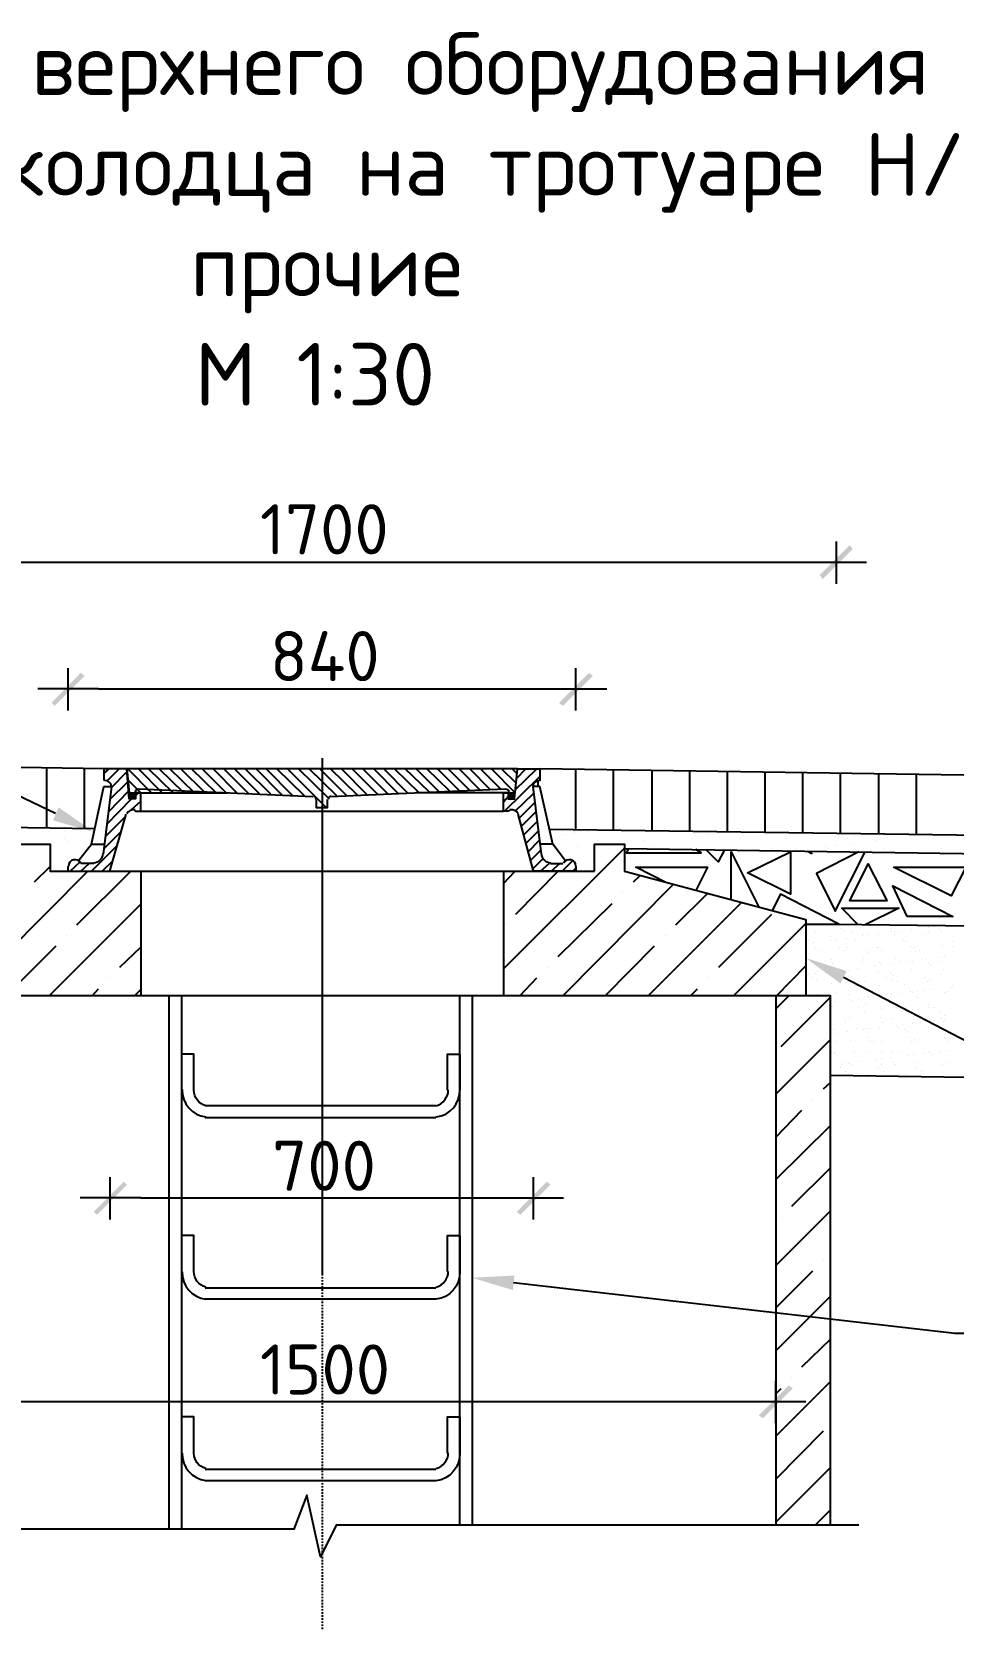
# Model space of a CAD drawing. Extents: x 8646 to 18206, y -17605 to -192.
# Drawn here: x 12073.6 to 12124.3, y -8224.9 to -8136.9 of the extents above; entities that cross this region are included whole.
import ezdxf

# ---------------------------------------------------------------- set-up
doc = ezdxf.new("R2010")
doc.units = 0
for name, color, linetype in [('PDF__0', 7, 'CONTINUOUS'), ('PDF__КОНСТРУКЦИЯ_КОЛОДЦА', 7, 'CONTINUOUS'), ('PDF__ТЕКСТ', 7, 'CONTINUOUS'), ('PDF__УСИЛЕНИЕ', 7, 'CONTINUOUS')]:
    doc.layers.add(name, color=color, linetype=linetype)
doc.styles.add('PDF_ISOCPEUR', font='isocpeur.ttf')

msp = doc.modelspace()

# ---------------------------------------------------------------- linework, layer by layer
at = {"layer": 'PDF__0', "linetype": 'CONTINUOUS'}
for points in [[(12117.921, -8167.284), (12117.921, -8164.953)], [(12116.226, -8166.097), (12119.573, -8166.097)], [(12075.542, -8171.945), (12075.542, -8174.276)], [(12103.554, -8174.276), (12103.554, -8171.945)], [(12077.237, -8173.09), (12073.889, -8173.09)], [(12101.902, -8173.09), (12105.249, -8173.09)], [(12106.436, -8181.904), (12106.351, -8182.116), (12110.462, -8182.116), (12110.165, -8181.947)], [(12111.733, -8181.989), (12111.394, -8182.625), (12110.716, -8181.947)], [(12112.115, -8184.701), (12112.115, -8182.074), (12113.64, -8185.125)], [(12116.31, -8182.031), (12116.565, -8182.159), (12116.48, -8182.031)], [(12119.15, -8182.074), (12116.819, -8183.26), (12117.836, -8185.337), (12119.489, -8182.074)], [(12108.555, -8183.769), (12106.86, -8182.921), (12110.801, -8182.921), (12110.165, -8184.193)], [(12116.226, -8186.057), (12118.048, -8186.057), (12114.827, -8184.405), (12114.361, -8185.337)], [(12119.107, -8186.1), (12118.217, -8185.168), (12121.353, -8185.168), (12119.489, -8186.1)], [(12077.873, -8200), (12077.873, -8202.331)], [(12101.224, -8202.331), (12101.224, -8200)], [(12079.568, -8201.144), (12076.22, -8201.144)], [(12099.571, -8201.144), (12102.876, -8201.144)], [(12114.573, -8213.561), (12114.573, -8211.23)], [(12112.878, -8212.375), (12116.226, -8212.375)]]:
    msp.add_lwpolyline(points, dxfattribs=at)
for points in [[(12115.378, -8182.074), (12115.378, -8184.405), (12113.005, -8183.218)], [(12119.658, -8182.71), (12118.641, -8184.744), (12120.718, -8184.744)], [(12121.057, -8182.921), (12125.04, -8182.921), (12124.235, -8184.489)], [(12121.82, -8185.634), (12121.014, -8183.939), (12124.32, -8185.634)]]:
    msp.add_lwpolyline(points, close=True, dxfattribs=at)
for points in [[(12116.988, -8166.818), (12117.158, -8167.029), (12118.641, -8165.165)], [(12117.158, -8167.029), (12118.641, -8165.165), (12118.811, -8165.377)], [(12076.262, -8172.2), (12074.822, -8174.022), (12074.652, -8173.852)], [(12076.474, -8172.369), (12076.262, -8172.2), (12074.822, -8174.022)], [(12102.622, -8173.852), (12102.834, -8174.022), (12104.275, -8172.2)], [(12102.834, -8174.022), (12104.275, -8172.2), (12104.487, -8172.369)], [(12078.636, -8200.254), (12077.152, -8202.077), (12076.983, -8201.907)], [(12078.805, -8200.424), (12078.636, -8200.254), (12077.152, -8202.077)], [(12100.291, -8201.907), (12100.503, -8202.077), (12101.944, -8200.254)], [(12100.503, -8202.077), (12101.944, -8200.254), (12102.156, -8200.424)], [(12113.64, -8213.137), (12113.852, -8213.307), (12115.293, -8211.485)], [(12113.852, -8213.307), (12115.293, -8211.485), (12115.505, -8211.654)]]:
    msp.add_solid(points, dxfattribs=at)
at = {"layer": 'PDF__КОНСТРУКЦИЯ_КОЛОДЦА', "linetype": 'CONTINUOUS'}
for points in [[(12077.534, -8177.497), (12048.843, -8177.031)], [(12129.829, -8177.921), (12101.563, -8177.497)], [(12077.025, -8180.803), (12048.843, -8180.379)], [(12129.829, -8181.226), (12102.071, -8180.845)], [(12129.829, -8182.243), (12106.224, -8181.904)], [(12130.083, -8186.227), (12116.226, -8186.057)], [(12130.083, -8194.576), (12117.582, -8194.406)]]:
    msp.add_lwpolyline(points, dxfattribs=at)
at = {"layer": 'PDF__УСИЛЕНИЕ', "linetype": 'CONTINUOUS'}
for points in [[(12062.871, -8166.097), (12116.226, -8166.097)], [(12074.864, -8179.955), (12053.844, -8169.911), (12052.191, -8169.911)], [(12077.237, -8173.09), (12101.902, -8173.09)], [(12074.398, -8180.76), (12074.398, -8177.455)], [(12076.474, -8180.803), (12076.474, -8177.455)], [(12079.229, -8179.785), (12079.271, -8179.828), (12079.568, -8179.828), (12079.568, -8178.811), (12079.271, -8178.811), (12079.271, -8179.15), (12078.932, -8179.15), (12078.805, -8177.497), (12077.534, -8177.497), (12077.534, -8178.133)], [(12077.534, -8177.751), (12077.83, -8177.497)], [(12077.703, -8178.175), (12078.381, -8177.497)], [(12080.161, -8178.811), (12078.848, -8177.497)], [(12080.755, -8178.811), (12079.441, -8177.497)], [(12081.348, -8178.811), (12079.992, -8177.497)], [(12081.941, -8178.811), (12080.585, -8177.497)], [(12082.535, -8178.811), (12081.178, -8177.497)], [(12083.128, -8178.811), (12081.772, -8177.497)], [(12083.721, -8178.811), (12082.365, -8177.497)], [(12084.272, -8178.811), (12082.958, -8177.497)], [(12084.908, -8178.853), (12083.552, -8177.497)], [(12085.501, -8178.853), (12084.145, -8177.497)], [(12086.137, -8178.895), (12084.738, -8177.497)], [(12086.73, -8178.895), (12085.332, -8177.497)], [(12087.366, -8178.938), (12085.925, -8177.497)], [(12087.959, -8178.98), (12086.476, -8177.497)], [(12088.595, -8178.98), (12087.069, -8177.497)], [(12089.781, -8179.616), (12087.662, -8177.497)], [(12089.908, -8179.107), (12088.256, -8177.497)], [(12090.375, -8178.98), (12088.849, -8177.497)], [(12090.925, -8178.98), (12089.442, -8177.497)], [(12089.569, -8176.904), (12089.569, -8176.988), (12089.569, -8177.031), (12089.569, -8177.158), (12089.569, -8177.2), (12089.569, -8177.327), (12089.569, -8177.37), (12089.569, -8177.497), (12089.569, -8177.539), (12089.569, -8177.666), (12089.569, -8177.709), (12089.569, -8177.836), (12089.569, -8177.878), (12089.569, -8178.006), (12089.569, -8178.048), (12089.569, -8178.175), (12089.569, -8178.217), (12089.569, -8178.345), (12089.569, -8178.387), (12089.569, -8178.514), (12089.569, -8178.556), (12089.569, -8178.684), (12089.569, -8178.726), (12089.569, -8178.853), (12089.569, -8178.895), (12089.569, -8179.023), (12089.569, -8179.065), (12089.569, -8179.192), (12089.569, -8179.234), (12089.569, -8179.362), (12089.569, -8179.404), (12089.569, -8179.531), (12089.569, -8179.574), (12089.569, -8179.701), (12089.569, -8179.743), (12089.569, -8179.87), (12089.569, -8179.913), (12089.569, -8180.04), (12089.569, -8180.082), (12089.569, -8180.209), (12089.569, -8180.252), (12089.569, -8180.379), (12089.569, -8180.421), (12089.569, -8180.548), (12089.569, -8180.591), (12089.569, -8180.718), (12089.569, -8180.76), (12089.569, -8180.887), (12089.569, -8180.93), (12089.569, -8181.057), (12089.569, -8181.099), (12089.569, -8181.226), (12089.569, -8181.269), (12089.569, -8181.396), (12089.569, -8181.438), (12089.569, -8181.565), (12089.569, -8181.608), (12089.569, -8181.735), (12089.569, -8181.777), (12089.569, -8181.904), (12089.569, -8181.947), (12089.569, -8182.074), (12089.569, -8182.116), (12089.569, -8182.243), (12089.569, -8182.286), (12089.569, -8182.413), (12089.569, -8182.455), (12089.569, -8182.582), (12089.569, -8182.625), (12089.569, -8182.752), (12089.569, -8182.794), (12089.569, -8182.921), (12089.569, -8182.964), (12089.569, -8183.091), (12089.569, -8183.133), (12089.569, -8183.26), (12089.569, -8183.303), (12089.569, -8183.43), (12089.569, -8183.472), (12089.569, -8183.599), (12089.569, -8183.642), (12089.569, -8183.769), (12089.569, -8183.811), (12089.569, -8183.939), (12089.569, -8183.981), (12089.569, -8184.108), (12089.569, -8184.15), (12089.569, -8184.278), (12089.569, -8184.32), (12089.569, -8184.447), (12089.569, -8184.489), (12089.569, -8184.617), (12089.569, -8184.659), (12089.569, -8184.786), (12089.569, -8184.828), (12089.569, -8184.956), (12089.569, -8184.998), (12089.569, -8185.125), (12089.569, -8185.168), (12089.569, -8185.295), (12089.569, -8185.337), (12089.569, -8185.464), (12089.569, -8185.507), (12089.569, -8185.634), (12089.569, -8185.676), (12089.569, -8185.803), (12089.569, -8185.846), (12089.569, -8185.973), (12089.569, -8186.015), (12089.569, -8186.142), (12089.569, -8186.185), (12089.569, -8186.312), (12089.569, -8186.354), (12089.569, -8186.481), (12089.569, -8186.524), (12089.569, -8186.651), (12089.569, -8186.693), (12089.569, -8186.82), (12089.569, -8186.863), (12089.569, -8186.99), (12089.569, -8187.032), (12089.569, -8187.159), (12089.569, -8187.202), (12089.569, -8187.329), (12089.569, -8187.371), (12089.569, -8187.498), (12089.569, -8187.541), (12089.569, -8187.668), (12089.569, -8187.71), (12089.569, -8187.837), (12089.569, -8187.88), (12089.569, -8188.007), (12089.569, -8188.049), (12089.569, -8188.176), (12089.569, -8188.219), (12089.569, -8188.346), (12089.569, -8188.388), (12089.569, -8188.515), (12089.569, -8188.558), (12089.569, -8188.685), (12089.569, -8188.727), (12089.569, -8188.854), (12089.569, -8188.897), (12089.569, -8189.024), (12089.569, -8189.066), (12089.569, -8189.193), (12089.569, -8189.236), (12089.569, -8189.363), (12089.569, -8189.405), (12089.569, -8189.533), (12089.569, -8189.575), (12089.569, -8189.702), (12089.569, -8189.744), (12089.569, -8189.872), (12089.569, -8189.914), (12089.569, -8190.041), (12089.569, -8190.083), (12089.569, -8190.211), (12089.569, -8190.253), (12089.569, -8190.38), (12089.569, -8190.422), (12089.569, -8190.55), (12089.569, -8190.592), (12089.569, -8190.719), (12089.569, -8190.761), (12089.569, -8190.889), (12089.569, -8190.931), (12089.569, -8191.058), (12089.569, -8191.101), (12089.569, -8191.228), (12089.569, -8191.27), (12089.569, -8191.397), (12089.569, -8191.44), (12089.569, -8191.567), (12089.569, -8191.609), (12089.569, -8191.736), (12089.569, -8191.779), (12089.569, -8191.906), (12089.569, -8191.948), (12089.569, -8192.075), (12089.569, -8192.118), (12089.569, -8192.245), (12089.569, -8192.287), (12089.569, -8192.414), (12089.569, -8192.457), (12089.569, -8192.584), (12089.569, -8192.626), (12089.569, -8192.753), (12089.569, -8192.796), (12089.569, -8192.923), (12089.569, -8192.965), (12089.569, -8193.092), (12089.569, -8193.135), (12089.569, -8193.262), (12089.569, -8193.304), (12089.569, -8193.431), (12089.569, -8193.474), (12089.569, -8193.601), (12089.569, -8193.643), (12089.569, -8193.77), (12089.569, -8193.813), (12089.569, -8193.94), (12089.569, -8193.982), (12089.569, -8194.109), (12089.569, -8194.152), (12089.569, -8194.279), (12089.569, -8194.321), (12089.569, -8194.448), (12089.569, -8194.491), (12089.569, -8194.618), (12089.569, -8194.66), (12089.569, -8194.787), (12089.569, -8194.83), (12089.569, -8194.957), (12089.569, -8194.999), (12089.569, -8195.126), (12089.569, -8195.169), (12089.569, -8195.296), (12089.569, -8195.338), (12089.569, -8195.466), (12089.569, -8195.508), (12089.569, -8195.635), (12089.569, -8195.677), (12089.569, -8195.805), (12089.569, -8195.847), (12089.569, -8195.974), (12089.569, -8196.016), (12089.569, -8196.144), (12089.569, -8196.186), (12089.569, -8196.313), (12089.569, -8196.355), (12089.569, -8196.483), (12089.569, -8196.525), (12089.569, -8196.652), (12089.569, -8196.695), (12089.569, -8196.822), (12089.569, -8196.864), (12089.569, -8196.991), (12089.569, -8197.034), (12089.569, -8197.161), (12089.569, -8197.203), (12089.569, -8197.33), (12089.569, -8197.373), (12089.569, -8197.5), (12089.569, -8197.542), (12089.569, -8197.669), (12089.569, -8197.712), (12089.569, -8197.839), (12089.569, -8197.881), (12089.569, -8198.008), (12089.569, -8198.051), (12089.569, -8198.178), (12089.569, -8198.22), (12089.569, -8198.347), (12089.569, -8198.39), (12089.569, -8198.517), (12089.569, -8198.559), (12089.569, -8198.686), (12089.569, -8198.729), (12089.569, -8198.856), (12089.569, -8198.898), (12089.569, -8199.025), (12089.569, -8199.068), (12089.569, -8199.195), (12089.569, -8199.237), (12089.569, -8199.364), (12089.569, -8199.407), (12089.569, -8199.534), (12089.569, -8199.576), (12089.569, -8199.703), (12089.569, -8199.746), (12089.569, -8199.873), (12089.569, -8199.915), (12089.569, -8200.042), (12089.569, -8200.085), (12089.569, -8200.212), (12089.569, -8200.254), (12089.569, -8200.381), (12089.569, -8200.424), (12089.569, -8200.551), (12089.569, -8200.593), (12089.569, -8200.72), (12089.569, -8200.763), (12089.569, -8200.89), (12089.569, -8200.932), (12089.569, -8201.06), (12089.569, -8201.102), (12089.569, -8201.229), (12089.569, -8201.271), (12089.569, -8201.399), (12089.569, -8201.441), (12089.569, -8201.568), (12089.569, -8201.61), (12089.569, -8201.738), (12089.569, -8201.78), (12089.569, -8201.907), (12089.569, -8201.949), (12089.569, -8202.077), (12089.569, -8202.119), (12089.569, -8202.246), (12089.569, -8202.288), (12089.569, -8202.416), (12089.569, -8202.458), (12089.569, -8202.585), (12089.569, -8202.628), (12089.569, -8202.755), (12089.569, -8202.797), (12089.569, -8202.924), (12089.569, -8202.967), (12089.569, -8203.094), (12089.569, -8203.136), (12089.569, -8203.263), (12089.569, -8203.306), (12089.569, -8203.433), (12089.569, -8203.475), (12089.569, -8203.602), (12089.569, -8203.645), (12089.569, -8203.772), (12089.569, -8203.814), (12089.569, -8203.941), (12089.569, -8203.984), (12089.569, -8204.111), (12089.569, -8204.153), (12089.569, -8204.28), (12089.569, -8204.323), (12089.569, -8204.45), (12089.569, -8204.492), (12089.569, -8204.619), (12089.569, -8204.662), (12089.569, -8204.789), (12089.569, -8204.831), (12089.569, -8204.958), (12089.569, -8205.001), (12089.569, -8205.128), (12089.569, -8205.17), (12089.569, -8205.297), (12089.569, -8205.34), (12089.569, -8205.425)], [(12091.519, -8178.938), (12090.036, -8177.497)], [(12092.07, -8178.938), (12090.629, -8177.497)], [(12092.621, -8178.895), (12091.222, -8177.497)], [(12093.214, -8178.895), (12091.815, -8177.497)], [(12093.765, -8178.853), (12092.409, -8177.497)], [(12094.316, -8178.853), (12092.96, -8177.497)], [(12094.909, -8178.811), (12093.553, -8177.497)], [(12095.46, -8178.768), (12094.146, -8177.497)], [(12096.011, -8178.768), (12094.74, -8177.497)], [(12096.604, -8178.726), (12095.333, -8177.497)], [(12097.155, -8178.726), (12095.926, -8177.497)], [(12097.706, -8178.684), (12096.519, -8177.497)], [(12098.299, -8178.684), (12097.113, -8177.497)], [(12098.85, -8178.641), (12097.706, -8177.497)], [(12099.444, -8178.641), (12098.299, -8177.497)], [(12099.867, -8179.15), (12100.206, -8178.811), (12098.893, -8177.497)], [(12100.249, -8178.26), (12099.444, -8177.497)], [(12100.291, -8177.751), (12100.037, -8177.497)], [(12100.206, -8178.641), (12101.393, -8177.497)], [(12100.291, -8178.006), (12100.8, -8177.497)], [(12103.554, -8180.845), (12103.554, -8177.497)], [(12077.873, -8179.192), (12078.848, -8178.217)], [(12077.958, -8178.514), (12078.805, -8177.666)], [(12079.568, -8178.811), (12078.848, -8178.09)], [(12099.613, -8179.828), (12101.563, -8177.921)], [(12101.478, -8178.472), (12101.478, -8178.133)], [(12105.631, -8180.887), (12105.631, -8177.539)], [(12107.75, -8180.93), (12107.75, -8177.582)], [(12109.826, -8180.93), (12109.826, -8177.624)], [(12111.903, -8180.972), (12111.903, -8177.624)], [(12113.979, -8181.014), (12113.979, -8177.666)], [(12116.056, -8181.014), (12116.056, -8177.709)], [(12118.133, -8181.057), (12118.133, -8177.751)], [(12120.252, -8181.099), (12120.252, -8177.751)], [(12122.328, -8181.142), (12122.328, -8177.794)], [(12076.135, -8182.54), (12076.856, -8181.65), (12077.534, -8178.472), (12077.958, -8178.472), (12077.491, -8182.201)], [(12077.703, -8180.548), (12079.059, -8179.15)], [(12079.187, -8179.15), (12078.932, -8178.895), (12078.975, -8178.811), (12078.89, -8178.726), (12077.788, -8179.87)], [(12078.932, -8179.023), (12079.144, -8178.811), (12079.271, -8178.938)], [(12078.932, -8179.15), (12079.271, -8178.811)], [(12078.932, -8179.065), (12079.059, -8179.15), (12079.271, -8178.98), (12079.441, -8178.811)], [(12079.229, -8179.15), (12079.271, -8179.107), (12078.975, -8178.811)], [(12079.059, -8179.743), (12079.568, -8179.277)], [(12079.271, -8178.811), (12084.357, -8178.811)], [(12089.23, -8179.192), (12089.23, -8179.616), (12089.569, -8179.616), (12089.866, -8179.616), (12089.866, -8179.192)], [(12099.825, -8178.811), (12094.74, -8178.811)], [(12099.571, -8179.319), (12099.825, -8179.023)], [(12100.122, -8179.15), (12099.825, -8178.895), (12099.91, -8178.811), (12100.164, -8179.065)], [(12099.952, -8179.15), (12099.825, -8179.023), (12100.037, -8178.811)], [(12099.995, -8179.15), (12100.164, -8178.98)], [(12100.206, -8178.938), (12100.079, -8178.811)], [(12100.164, -8179.15), (12100.164, -8179.15)], [(12100.206, -8179.828), (12101.224, -8178.853)], [(12102.961, -8182.54), (12102.283, -8181.65), (12101.563, -8178.472), (12101.181, -8178.472), (12101.647, -8182.201)], [(12075.542, -8182.879), (12075.542, -8183.133), (12077.873, -8183.133), (12078.763, -8179.997)], [(12077.619, -8181.226), (12078.72, -8180.124)], [(12079.568, -8179.828), (12099.571, -8179.828)], [(12103.554, -8182.879), (12103.554, -8183.133), (12101.224, -8183.133), (12100.376, -8179.997)], [(12100.418, -8180.209), (12101.266, -8179.362)], [(12100.545, -8180.675), (12101.351, -8179.87)], [(12074.525, -8180.93), (12074.525, -8180.93)], [(12075.415, -8180.972), (12075.415, -8180.972)], [(12077.534, -8181.904), (12078.509, -8180.93)], [(12100.673, -8181.142), (12101.393, -8180.421)], [(12100.8, -8181.608), (12101.478, -8180.93)], [(12102.792, -8180.972), (12102.792, -8180.972)], [(12103.47, -8180.93), (12103.47, -8180.93)], [(12103.47, -8181.014), (12103.47, -8181.014)], [(12104.275, -8180.93), (12104.275, -8180.93)], [(12106.563, -8180.93), (12106.563, -8180.93)], [(12075.373, -8181.311), (12075.373, -8181.311)], [(12075.584, -8181.481), (12075.584, -8181.481)], [(12076.856, -8181.65), (12077.534, -8181.65)], [(12076.856, -8183.133), (12078.254, -8181.735)], [(12099.571, -8188.515), (12106.224, -8181.862)], [(12100.927, -8182.074), (12101.52, -8181.438)], [(12102.283, -8181.65), (12101.563, -8181.65)], [(12102.961, -8181.099), (12102.961, -8181.099)], [(12103.639, -8181.777), (12103.639, -8181.777)], [(12104.741, -8181.438), (12104.741, -8181.438)], [(12107.326, -8181.438), (12107.326, -8181.438)], [(12107.665, -8181.777), (12107.665, -8181.777)], [(12108.089, -8181.904), (12108.089, -8181.904)], [(12109.996, -8181.353), (12109.996, -8181.353)], [(12110.843, -8181.099), (12110.843, -8181.099)], [(12111.225, -8181.904), (12111.225, -8181.904)], [(12111.691, -8181.904), (12111.691, -8181.904)], [(12112.623, -8181.311), (12112.623, -8181.311)], [(12114.319, -8181.862), (12114.319, -8181.862)], [(12115.166, -8181.311), (12115.166, -8181.311)], [(12115.717, -8181.904), (12115.717, -8181.904)], [(12117.327, -8181.777), (12117.327, -8181.777)], [(12117.455, -8181.862), (12117.455, -8181.862)], [(12117.878, -8181.226), (12117.878, -8181.226)], [(12117.878, -8181.735), (12117.878, -8181.735)], [(12118.684, -8181.608), (12118.684, -8181.608)], [(12118.895, -8181.226), (12118.895, -8181.226)], [(12120.04, -8181.438), (12120.04, -8181.438)], [(12120.506, -8181.184), (12120.506, -8181.184)], [(12120.548, -8181.353), (12120.548, -8181.353)], [(12120.548, -8181.862), (12120.548, -8181.862)], [(12121.353, -8181.269), (12121.353, -8181.269)], [(12123.049, -8181.226), (12123.049, -8181.226)], [(12123.684, -8181.862), (12123.684, -8181.862)], [(12075.669, -8183.133), (12076.22, -8182.625)], [(12076.983, -8182.71), (12076.262, -8182.71)], [(12076.262, -8183.133), (12076.729, -8182.71)], [(12077.449, -8183.133), (12078.042, -8182.54)], [(12101.054, -8182.54), (12101.605, -8181.989)], [(12101.181, -8183.006), (12101.732, -8182.455)], [(12101.605, -8183.133), (12102.071, -8182.71)], [(12102.156, -8182.71), (12102.834, -8182.71)], [(12102.198, -8183.133), (12102.664, -8182.71)], [(12102.792, -8183.133), (12103.385, -8182.54)], [(12115.971, -8181.989), (12115.971, -8181.989)], [(12119.785, -8181.989), (12119.785, -8181.989)], [(12123.769, -8182.031), (12123.769, -8182.031)], [(12069.821, -8189.999), (12076.644, -8183.133)], [(12073.72, -8183.727), (12074.567, -8182.879)], [(12075.542, -8183.133), (12089.569, -8183.133), (12103.554, -8183.133)], [(12076.051, -8186.1), (12079.017, -8183.133)], [(12079.568, -8183.133), (12079.568, -8189.999)], [(12099.571, -8183.811), (12100.206, -8183.133)], [(12099.571, -8183.133), (12099.571, -8189.999)], [(12100.249, -8185.507), (12102.58, -8183.133)], [(12103.385, -8183.133), (12103.554, -8182.964)], [(12106.733, -8183.727), (12107.072, -8183.388)], [(12102.834, -8189.999), (12108.936, -8183.854)], [(12106.139, -8184.32), (12106.139, -8184.32)], [(12109.064, -8186.1), (12110.801, -8184.362)], [(12074.525, -8189.999), (12079.568, -8184.956)], [(12102.58, -8187.837), (12105.546, -8184.913)], [(12107.538, -8189.999), (12112.666, -8184.871)], [(12099.655, -8186.1), (12099.655, -8186.1)], [(12111.437, -8188.431), (12114.361, -8185.507)], [(12112.242, -8189.999), (12116.226, -8186.015)], [(12118.217, -8186.269), (12118.217, -8186.269)], [(12120.93, -8186.312), (12120.93, -8186.312)], [(12122.964, -8186.227), (12122.964, -8186.227)], [(12123.303, -8186.185), (12123.303, -8186.185)], [(12075.457, -8186.693), (12075.457, -8186.693)], [(12108.47, -8186.693), (12108.47, -8186.693)], [(12116.353, -8186.947), (12116.353, -8186.947)], [(12116.649, -8187.075), (12116.649, -8187.075)], [(12116.734, -8186.481), (12116.734, -8186.481)], [(12117.582, -8186.736), (12117.582, -8186.736)], [(12117.582, -8186.947), (12117.582, -8186.947)], [(12117.921, -8186.905), (12117.921, -8186.905)], [(12118.344, -8186.396), (12118.344, -8186.396)], [(12118.472, -8186.82), (12118.472, -8186.82)], [(12118.811, -8186.481), (12118.811, -8186.481)], [(12118.938, -8186.905), (12118.938, -8186.905)], [(12119.362, -8186.651), (12119.362, -8186.651)], [(12119.362, -8186.693), (12119.362, -8186.693)], [(12119.701, -8186.651), (12119.701, -8186.651)], [(12120.252, -8186.608), (12120.252, -8186.608)], [(12120.887, -8186.481), (12120.887, -8186.481)], [(12121.141, -8186.481), (12121.141, -8186.481)], [(12121.141, -8186.651), (12121.141, -8186.651)], [(12121.523, -8186.439), (12121.523, -8186.439)], [(12121.608, -8186.947), (12121.608, -8186.947)], [(12121.735, -8187.032), (12121.735, -8187.032)], [(12122.031, -8186.354), (12122.031, -8186.354)], [(12122.837, -8186.651), (12122.837, -8186.651)], [(12122.964, -8186.481), (12122.964, -8186.481)], [(12123.599, -8186.354), (12123.599, -8186.354)], [(12123.727, -8186.439), (12123.727, -8186.439)], [(12124.32, -8186.99), (12124.32, -8186.99)], [(12072.152, -8189.999), (12074.906, -8187.244)], [(12078.424, -8188.431), (12079.568, -8187.329)], [(12105.165, -8189.999), (12107.877, -8187.244)], [(12116.268, -8187.498), (12116.268, -8187.498)], [(12116.776, -8187.371), (12116.776, -8187.371)], [(12116.904, -8187.498), (12116.904, -8187.498)], [(12117.582, -8188.092), (12117.582, -8188.092)], [(12117.624, -8188.007), (12117.624, -8188.007)], [(12118.09, -8187.329), (12118.09, -8187.329)], [(12118.344, -8187.498), (12118.344, -8187.498)], [(12118.514, -8187.329), (12118.514, -8187.329)], [(12119.404, -8187.965), (12119.404, -8187.965)], [(12119.573, -8187.498), (12119.573, -8187.498)], [(12119.701, -8187.625), (12119.701, -8187.625)], [(12120.167, -8187.329), (12120.167, -8187.329)], [(12120.209, -8187.329), (12120.209, -8187.329)], [(12120.421, -8187.498), (12120.421, -8187.498)], [(12121.184, -8187.922), (12121.184, -8187.922)], [(12122.031, -8187.286), (12122.031, -8187.286)], [(12122.116, -8188.092), (12122.116, -8188.092)], [(12122.243, -8187.329), (12122.243, -8187.329)], [(12122.286, -8187.583), (12122.286, -8187.583)], [(12122.498, -8187.498), (12122.498, -8187.498)], [(12122.667, -8188.007), (12122.667, -8188.007)], [(12122.879, -8187.922), (12122.879, -8187.922)], [(12123.557, -8187.88), (12123.557, -8187.88)], [(12123.769, -8187.244), (12123.769, -8187.244)], [(12123.896, -8187.837), (12123.896, -8187.837)], [(12124.32, -8187.286), (12124.32, -8187.286)], [(12101.986, -8188.431), (12101.986, -8188.431)], [(12114.615, -8189.999), (12116.226, -8188.346)], [(12116.395, -8188.812), (12116.395, -8188.812)], [(12116.734, -8188.77), (12116.734, -8188.77)], [(12116.819, -8188.643), (12116.819, -8188.643)], [(12117.285, -8188.134), (12117.285, -8188.134)], [(12117.285, -8188.727), (12117.285, -8188.727)], [(12117.709, -8188.219), (12117.709, -8188.219)], [(12118.175, -8188.6), (12118.175, -8188.6)], [(12118.302, -8188.727), (12118.302, -8188.727)], [(12118.514, -8188.558), (12118.514, -8188.558)], [(12118.556, -8188.6), (12118.556, -8188.6)], [(12119.065, -8188.473), (12119.065, -8188.473)], [(12119.362, -8188.134), (12119.362, -8188.134)], [(12119.997, -8188.346), (12119.997, -8188.346)], [(12120.252, -8188.643), (12120.252, -8188.643)], [(12120.294, -8188.176), (12120.294, -8188.176)], [(12120.336, -8188.304), (12120.336, -8188.304)], [(12120.887, -8188.219), (12120.887, -8188.219)], [(12120.972, -8188.77), (12120.972, -8188.77)], [(12121.057, -8188.897), (12121.057, -8188.897)], [(12121.438, -8188.134), (12121.438, -8188.134)], [(12121.777, -8188.134), (12121.777, -8188.134)], [(12122.074, -8188.558), (12122.074, -8188.558)], [(12122.964, -8188.176), (12122.964, -8188.176)], [(12123.091, -8188.304), (12123.091, -8188.304)], [(12123.515, -8188.134), (12123.515, -8188.134)], [(12123.642, -8188.812), (12123.642, -8188.812)], [(12123.811, -8188.558), (12123.811, -8188.558)], [(12076.898, -8189.999), (12077.237, -8189.617)], [(12077.83, -8189.024), (12077.83, -8189.024)], [(12079.229, -8189.999), (12079.568, -8189.66)], [(12100.461, -8189.999), (12101.393, -8189.024)], [(12109.869, -8189.999), (12110.25, -8189.617)], [(12110.843, -8189.024), (12110.843, -8189.024)], [(12116.268, -8189.321), (12116.268, -8189.321)], [(12116.522, -8188.982), (12116.522, -8188.982)], [(12116.819, -8189.151), (12116.819, -8189.151)], [(12117.666, -8189.321), (12117.666, -8189.321)], [(12117.836, -8189.829), (12117.836, -8189.829)], [(12118.302, -8188.982), (12132.965, -8196.61), (12134.618, -8196.61), (12172.801, -8196.61)], [(12118.599, -8188.982), (12118.599, -8188.982)], [(12118.895, -8189.151), (12118.895, -8189.151)], [(12118.938, -8189.363), (12118.938, -8189.363)], [(12119.065, -8189.448), (12119.065, -8189.448)], [(12119.446, -8189.236), (12119.446, -8189.236)], [(12119.913, -8189.829), (12119.913, -8189.829)], [(12120.675, -8188.982), (12120.675, -8188.982)], [(12120.972, -8189.151), (12120.972, -8189.151)], [(12121.226, -8189.236), (12121.226, -8189.236)], [(12121.65, -8189.405), (12121.65, -8189.405)], [(12121.989, -8189.787), (12121.989, -8189.787)], [(12122.116, -8189.829), (12122.116, -8189.829)], [(12122.37, -8189.744), (12122.37, -8189.744)], [(12122.752, -8188.982), (12122.752, -8188.982)], [(12122.752, -8189.702), (12122.752, -8189.702)], [(12122.921, -8189.236), (12122.921, -8189.236)], [(12123.049, -8189.151), (12123.049, -8189.151)], [(12123.26, -8189.66), (12123.26, -8189.66)], [(12123.854, -8189.829), (12123.854, -8189.829)], [(12124.066, -8189.787), (12124.066, -8189.787)], [(12124.193, -8189.533), (12124.193, -8189.533)], [(12124.32, -8189.448), (12124.32, -8189.448)], [(12116.861, -8189.914), (12116.861, -8189.914)], [(12116.946, -8189.956), (12116.946, -8189.956)], [(12117.666, -8190.592), (12117.666, -8190.592)], [(12117.709, -8190.592), (12117.709, -8190.592)], [(12117.878, -8190.338), (12117.878, -8190.338)], [(12118.599, -8189.914), (12118.599, -8189.914)], [(12118.811, -8190.253), (12118.811, -8190.253)], [(12119.15, -8190.211), (12119.15, -8190.211)], [(12119.15, -8190.677), (12119.15, -8190.677)], [(12119.489, -8190.507), (12119.489, -8190.507)], [(12119.658, -8189.999), (12119.658, -8189.999)], [(12119.701, -8190.126), (12119.701, -8190.126)], [(12120.294, -8189.914), (12120.294, -8189.914)], [(12120.336, -8190.592), (12120.336, -8190.592)], [(12120.421, -8190.719), (12120.421, -8190.719)], [(12120.591, -8189.999), (12120.591, -8189.999)], [(12120.93, -8189.956), (12120.93, -8189.956)], [(12121.226, -8190.634), (12121.226, -8190.634)], [(12121.269, -8190.507), (12121.269, -8190.507)], [(12121.481, -8189.872), (12121.481, -8189.872)], [(12122.328, -8190.041), (12122.328, -8190.041)], [(12122.455, -8190.126), (12122.455, -8190.126)], [(12122.964, -8190.507), (12122.964, -8190.507)], [(12123.006, -8190.677), (12123.006, -8190.677)], [(12123.303, -8190.634), (12123.303, -8190.634)], [(12118.302, -8191.185), (12118.302, -8191.185)], [(12118.387, -8191.482), (12118.387, -8191.482)], [(12118.429, -8191.312), (12118.429, -8191.312)], [(12118.641, -8191.185), (12118.641, -8191.185)], [(12119.446, -8190.846), (12119.446, -8190.846)], [(12120.336, -8191.185), (12120.336, -8191.185)], [(12120.463, -8191.482), (12120.463, -8191.482)], [(12121.014, -8191.27), (12121.014, -8191.27)], [(12121.523, -8190.846), (12121.523, -8190.846)], [(12121.565, -8191.609), (12121.565, -8191.609)], [(12122.116, -8191.524), (12122.116, -8191.524)], [(12122.159, -8191.143), (12122.159, -8191.143)], [(12122.54, -8191.482), (12122.54, -8191.482)], [(12123.006, -8191.397), (12123.006, -8191.397)], [(12123.345, -8191.355), (12123.345, -8191.355)], [(12123.599, -8190.846), (12123.599, -8190.846)], [(12123.684, -8191.27), (12123.684, -8191.27)], [(12123.811, -8191.397), (12123.811, -8191.397)], [(12123.896, -8191.101), (12123.896, -8191.101)], [(12123.896, -8191.312), (12123.896, -8191.312)], [(12117.624, -8192.118), (12117.624, -8192.118)], [(12117.624, -8192.33), (12117.624, -8192.33)], [(12117.751, -8191.863), (12117.751, -8191.863)], [(12117.963, -8192.075), (12117.963, -8192.075)], [(12118.514, -8191.99), (12118.514, -8191.99)], [(12118.684, -8192.457), (12118.684, -8192.457)], [(12119.023, -8191.821), (12119.023, -8191.821)], [(12119.404, -8191.863), (12119.404, -8191.863)], [(12119.531, -8191.821), (12119.531, -8191.821)], [(12119.658, -8192.457), (12119.658, -8192.457)], [(12119.701, -8192.33), (12119.701, -8192.33)], [(12119.743, -8191.821), (12119.743, -8191.821)], [(12120.294, -8191.779), (12120.294, -8191.779)], [(12121.226, -8191.651), (12121.226, -8191.651)], [(12121.311, -8191.779), (12121.311, -8191.779)], [(12121.692, -8191.863), (12121.692, -8191.863)], [(12121.777, -8192.33), (12121.777, -8192.33)], [(12121.82, -8191.99), (12121.82, -8191.99)], [(12122.201, -8192.414), (12122.201, -8192.414)], [(12123.006, -8191.779), (12123.006, -8191.779)], [(12123.854, -8192.33), (12123.854, -8192.33)], [(12123.938, -8192.372), (12123.938, -8192.372)], [(12117.666, -8193.05), (12117.666, -8193.05)], [(12117.794, -8193.135), (12117.794, -8193.135)], [(12117.794, -8193.177), (12117.794, -8193.177)], [(12117.878, -8192.499), (12117.878, -8192.499)], [(12118.895, -8193.135), (12118.895, -8193.135)], [(12119.573, -8193.092), (12119.573, -8193.092)], [(12119.785, -8192.541), (12119.785, -8192.541)], [(12119.955, -8192.499), (12119.955, -8192.499)], [(12120.379, -8192.499), (12120.379, -8192.499)], [(12120.379, -8193.092), (12120.379, -8193.092)], [(12120.972, -8193.135), (12120.972, -8193.135)], [(12121.353, -8193.092), (12121.353, -8193.092)], [(12121.82, -8193.304), (12121.82, -8193.304)], [(12122.031, -8192.499), (12122.031, -8192.499)], [(12122.159, -8193.262), (12122.159, -8193.262)], [(12122.37, -8192.499), (12122.37, -8192.499)], [(12122.709, -8193.177), (12122.709, -8193.177)], [(12123.049, -8193.092), (12123.049, -8193.092)], [(12123.049, -8193.092), (12123.049, -8193.092)], [(12123.049, -8193.135), (12123.049, -8193.135)], [(12123.176, -8193.219), (12123.176, -8193.219)], [(12123.599, -8193.05), (12123.599, -8193.05)], [(12123.981, -8193.008), (12123.981, -8193.008)], [(12124.108, -8192.499), (12124.108, -8192.499)], [(12118.133, -8193.982), (12118.133, -8193.982)], [(12118.217, -8193.77), (12118.217, -8193.77)], [(12118.387, -8193.686), (12118.387, -8193.686)], [(12118.429, -8194.194), (12118.429, -8194.194)], [(12118.599, -8193.728), (12118.599, -8193.728)], [(12118.726, -8193.77), (12118.726, -8193.77)], [(12119.107, -8193.643), (12119.107, -8193.643)], [(12120.04, -8193.516), (12120.04, -8193.516)], [(12120.209, -8193.982), (12120.209, -8193.982)], [(12120.379, -8193.474), (12120.379, -8193.474)], [(12120.421, -8193.77), (12120.421, -8193.77)], [(12120.506, -8194.194), (12120.506, -8194.194)], [(12120.93, -8193.431), (12120.93, -8193.431)], [(12121.057, -8193.686), (12121.057, -8193.686)], [(12121.184, -8193.813), (12121.184, -8193.813)], [(12122.243, -8193.686), (12122.243, -8193.686)], [(12122.286, -8193.982), (12122.286, -8193.982)], [(12122.582, -8194.152), (12122.582, -8194.152)], [(12123.769, -8193.77), (12123.769, -8193.77)], [(12123.981, -8193.686), (12123.981, -8193.686)], [(12119.023, -8194.279), (12119.023, -8194.279)], [(12119.15, -8194.406), (12119.15, -8194.406)], [(12119.616, -8194.364), (12119.616, -8194.364)], [(12121.396, -8194.364), (12121.396, -8194.364)], [(12121.735, -8194.321), (12121.735, -8194.321)], [(12123.091, -8194.364), (12123.091, -8194.364)], [(12079.568, -8201.144), (12099.571, -8201.144)], [(12089.569, -8205.467), (12089.569, -8205.467)], [(12089.569, -8205.509), (12089.569, -8205.594)], [(12089.569, -8205.636), (12089.569, -8205.636)], [(12089.569, -8205.679), (12089.569, -8205.764)], [(12089.569, -8205.806), (12089.569, -8205.806)], [(12089.569, -8205.848), (12089.569, -8205.933)], [(12089.569, -8205.975), (12089.569, -8205.975)], [(12089.569, -8206.018), (12089.569, -8206.103)], [(12089.569, -8206.145), (12089.569, -8206.145)], [(12089.569, -8206.187), (12089.569, -8206.272)], [(12089.569, -8206.314), (12089.569, -8206.314)], [(12089.569, -8206.357), (12089.569, -8206.442)], [(12089.569, -8206.484), (12089.569, -8206.484)], [(12089.569, -8206.526), (12089.569, -8206.611)], [(12089.569, -8206.653), (12089.569, -8206.653)], [(12089.569, -8206.696), (12089.569, -8206.781)], [(12089.569, -8206.823), (12089.569, -8206.823)], [(12089.569, -8206.865), (12089.569, -8206.95)], [(12089.569, -8206.993), (12089.569, -8206.993)], [(12089.569, -8207.035), (12089.569, -8207.12)], [(12089.569, -8207.162), (12089.569, -8207.162)], [(12089.569, -8207.204), (12089.569, -8207.289)], [(12089.569, -8207.332), (12089.569, -8207.332)], [(12089.569, -8207.374), (12089.569, -8207.459)], [(12089.569, -8207.501), (12089.569, -8207.501)], [(12089.569, -8207.543), (12089.569, -8207.628)], [(12089.569, -8207.671), (12089.569, -8207.671)], [(12089.569, -8207.713), (12089.569, -8207.798)], [(12089.569, -8207.84), (12089.569, -8207.84)], [(12089.569, -8207.882), (12089.569, -8207.967)], [(12089.569, -8208.01), (12089.569, -8208.01)], [(12089.569, -8208.052), (12089.569, -8208.137)], [(12089.569, -8208.179), (12089.569, -8208.179)], [(12089.569, -8208.222), (12089.569, -8208.306)], [(12089.569, -8208.349), (12089.569, -8208.349)], [(12089.569, -8208.391), (12089.569, -8208.476)], [(12089.569, -8208.518), (12089.569, -8208.518)], [(12089.569, -8208.561), (12089.569, -8208.645)], [(12089.569, -8208.688), (12089.569, -8208.688)], [(12089.569, -8208.73), (12089.569, -8208.815)], [(12089.569, -8208.857), (12089.569, -8208.857)], [(12089.569, -8208.9), (12089.569, -8208.984)], [(12089.569, -8209.027), (12089.569, -8209.027)], [(12089.569, -8209.069), (12089.569, -8209.154)], [(12089.569, -8209.196), (12089.569, -8209.196)], [(12089.569, -8209.239), (12089.569, -8209.323)], [(12089.569, -8209.366), (12089.569, -8209.366)], [(12089.569, -8209.408), (12089.569, -8209.493)], [(12089.569, -8209.535), (12089.569, -8209.535)], [(12089.569, -8209.578), (12089.569, -8209.662)], [(12089.569, -8209.705), (12089.569, -8209.705)], [(12089.569, -8209.747), (12089.569, -8209.832)], [(12089.569, -8209.874), (12089.569, -8209.874)], [(12089.569, -8209.917), (12089.569, -8210.001)], [(12089.569, -8210.044), (12089.569, -8210.044)], [(12089.569, -8210.086), (12089.569, -8210.171)], [(12089.569, -8210.213), (12089.569, -8210.213)], [(12089.569, -8210.256), (12089.569, -8210.34)], [(12089.569, -8210.383), (12089.569, -8210.383)], [(12089.569, -8210.425), (12089.569, -8210.51)], [(12089.569, -8210.552), (12089.569, -8210.552)], [(12089.569, -8210.595), (12089.569, -8210.679)], [(12089.569, -8210.722), (12089.569, -8210.722)], [(12089.569, -8210.764), (12089.569, -8210.849)], [(12089.569, -8210.891), (12089.569, -8210.891)], [(12089.569, -8210.934), (12089.569, -8211.018)], [(12089.569, -8211.061), (12089.569, -8211.061)], [(12089.569, -8211.103), (12089.569, -8211.188)], [(12089.569, -8211.23), (12089.569, -8211.23)], [(12089.569, -8211.273), (12089.569, -8211.358)], [(12089.569, -8211.4), (12089.569, -8211.4)], [(12089.569, -8211.442), (12089.569, -8211.527)], [(12089.569, -8211.569), (12089.569, -8211.569)], [(12089.569, -8211.612), (12089.569, -8211.697)], [(12089.569, -8211.739), (12089.569, -8211.739)], [(12089.569, -8211.781), (12089.569, -8211.866)], [(12066.219, -8212.375), (12112.878, -8212.375)], [(12089.569, -8211.908), (12089.569, -8211.908)], [(12089.569, -8211.951), (12089.569, -8212.036)], [(12089.569, -8212.078), (12089.569, -8212.078)], [(12089.569, -8212.12), (12089.569, -8212.205)], [(12089.569, -8212.247), (12089.569, -8212.247)], [(12089.569, -8212.29), (12089.569, -8212.375)], [(12089.569, -8212.417), (12089.569, -8212.417)], [(12089.569, -8212.459), (12089.569, -8212.544)], [(12089.569, -8212.587), (12089.569, -8212.587)], [(12089.569, -8212.629), (12089.569, -8212.714)], [(12089.569, -8212.756), (12089.569, -8212.756)], [(12089.569, -8212.798), (12089.569, -8212.883)], [(12089.569, -8212.926), (12089.569, -8212.926)], [(12089.569, -8212.968), (12089.569, -8213.053)], [(12089.569, -8213.095), (12089.569, -8213.095)], [(12089.569, -8213.137), (12089.569, -8213.222)], [(12089.569, -8213.265), (12089.569, -8213.265)], [(12089.569, -8213.307), (12089.569, -8213.392)], [(12089.569, -8213.434), (12089.569, -8213.434)], [(12089.569, -8213.476), (12089.569, -8213.561)], [(12089.569, -8213.604), (12089.569, -8213.604)], [(12089.569, -8213.646), (12089.569, -8213.731)], [(12089.569, -8213.773), (12089.569, -8213.773)], [(12089.569, -8213.815), (12089.569, -8213.9)], [(12089.569, -8213.943), (12089.569, -8213.943)], [(12089.569, -8213.985), (12089.569, -8214.07)], [(12089.569, -8214.112), (12089.569, -8214.112)], [(12089.569, -8214.155), (12089.569, -8214.239)], [(12089.569, -8214.282), (12089.569, -8214.282)], [(12089.569, -8214.324), (12089.569, -8214.409)], [(12089.569, -8214.451), (12089.569, -8214.451)], [(12089.569, -8214.494), (12089.569, -8214.578)], [(12089.569, -8214.621), (12089.569, -8214.621)], [(12089.569, -8214.663), (12089.569, -8214.748)], [(12089.569, -8214.79), (12089.569, -8214.79)], [(12089.569, -8214.833), (12089.569, -8214.917)], [(12089.569, -8214.96), (12089.569, -8214.96)], [(12089.569, -8215.002), (12089.569, -8215.087)], [(12089.569, -8215.129), (12089.569, -8215.129)], [(12089.569, -8215.172), (12089.569, -8215.256)], [(12089.569, -8215.299), (12089.569, -8215.299)], [(12089.569, -8215.341), (12089.569, -8215.426)], [(12089.569, -8215.468), (12089.569, -8215.468)], [(12089.569, -8215.511), (12089.569, -8215.595)], [(12089.569, -8215.638), (12089.569, -8215.638)], [(12089.569, -8215.68), (12089.569, -8215.765)], [(12089.569, -8215.807), (12089.569, -8215.807)], [(12089.569, -8215.85), (12089.569, -8215.934)], [(12089.569, -8215.977), (12089.569, -8215.977)], [(12089.569, -8216.019), (12089.569, -8216.104)], [(12089.569, -8216.146), (12089.569, -8216.146)], [(12089.569, -8216.189), (12089.569, -8216.273)], [(12089.569, -8216.316), (12089.569, -8216.316)], [(12089.569, -8216.358), (12089.569, -8216.443)], [(12089.569, -8216.485), (12089.569, -8216.485)], [(12089.569, -8216.528), (12089.569, -8216.612)], [(12089.569, -8216.655), (12089.569, -8216.655)], [(12089.569, -8216.697), (12089.569, -8216.782)], [(12089.569, -8216.824), (12089.569, -8216.824)], [(12089.569, -8216.867), (12089.569, -8216.952)], [(12089.569, -8216.994), (12089.569, -8216.994)], [(12089.569, -8217.036), (12089.569, -8217.121)], [(12089.569, -8217.163), (12089.569, -8217.163)], [(12089.569, -8217.206), (12089.569, -8217.291)], [(12089.569, -8217.333), (12089.569, -8217.333)], [(12089.569, -8217.375), (12089.569, -8217.46)], [(12089.569, -8217.502), (12089.569, -8217.502)], [(12089.569, -8217.545), (12089.569, -8217.63)], [(12089.569, -8217.672), (12089.569, -8217.672)], [(12089.569, -8217.714), (12089.569, -8217.799)], [(12089.569, -8217.841), (12089.569, -8217.841)], [(12089.569, -8217.884), (12089.569, -8217.969)], [(12089.569, -8218.011), (12089.569, -8218.011)], [(12089.569, -8218.053), (12089.569, -8218.138)], [(12089.569, -8218.18), (12089.569, -8218.18)], [(12089.569, -8218.223), (12089.569, -8218.308)], [(12089.569, -8218.35), (12089.569, -8218.35)], [(12089.569, -8218.392), (12089.569, -8218.477)], [(12089.569, -8218.52), (12089.569, -8218.52)], [(12089.569, -8218.562), (12089.569, -8218.647)], [(12089.569, -8218.689), (12089.569, -8218.689)], [(12089.569, -8218.731), (12089.569, -8218.816)], [(12089.569, -8218.859), (12089.569, -8218.859)], [(12089.569, -8218.901), (12089.569, -8218.986)], [(12089.569, -8219.028), (12089.569, -8219.028)], [(12089.569, -8219.07), (12089.569, -8219.155)], [(12089.569, -8219.198), (12089.569, -8219.198)], [(12089.569, -8219.24), (12089.569, -8219.325)], [(12089.569, -8219.367), (12089.569, -8219.367)], [(12089.569, -8219.409), (12089.569, -8219.494)], [(12089.569, -8219.537), (12089.569, -8219.537)], [(12089.569, -8219.579), (12089.569, -8219.664)], [(12089.569, -8219.706), (12089.569, -8219.706)], [(12089.569, -8219.749), (12089.569, -8219.833)], [(12089.569, -8219.876), (12089.569, -8219.876)], [(12089.569, -8219.918), (12089.569, -8220.003)], [(12089.569, -8220.045), (12089.569, -8220.045)], [(12089.569, -8220.088), (12089.569, -8220.172)], [(12089.569, -8220.215), (12089.569, -8220.215)], [(12089.569, -8220.257), (12089.569, -8220.342)], [(12089.569, -8220.384), (12089.569, -8220.384)], [(12089.569, -8220.427), (12089.569, -8220.511)], [(12089.569, -8220.554), (12089.569, -8220.554)], [(12089.569, -8220.596), (12089.569, -8220.681)], [(12089.569, -8220.723), (12089.569, -8220.723)], [(12089.569, -8220.766), (12089.569, -8220.85)], [(12089.569, -8220.893), (12089.569, -8220.893)], [(12089.569, -8220.935), (12089.569, -8221.02)], [(12089.569, -8221.062), (12089.569, -8221.062)], [(12089.569, -8221.105), (12089.569, -8221.189)], [(12089.569, -8221.232), (12089.569, -8221.232)], [(12089.569, -8221.274), (12089.569, -8221.359)], [(12089.569, -8221.401), (12089.569, -8221.401)], [(12089.569, -8221.444), (12089.569, -8221.528)], [(12089.569, -8221.571), (12089.569, -8221.571)], [(12089.569, -8221.613), (12089.569, -8221.698)], [(12089.569, -8221.74), (12089.569, -8221.74)], [(12089.569, -8221.783), (12089.569, -8221.867)], [(12089.569, -8221.91), (12089.569, -8221.91)], [(12089.569, -8221.952), (12089.569, -8222.037)], [(12089.569, -8222.079), (12089.569, -8222.079)], [(12089.569, -8222.122), (12089.569, -8222.206)], [(12089.569, -8222.249), (12089.569, -8222.249)], [(12089.569, -8222.291), (12089.569, -8222.376)], [(12089.569, -8222.418), (12089.569, -8222.418)], [(12089.569, -8222.461), (12089.569, -8222.545)], [(12089.569, -8222.588), (12089.569, -8222.588)], [(12089.569, -8222.63), (12089.569, -8222.715)], [(12089.569, -8222.757), (12089.569, -8222.757)], [(12089.569, -8222.8), (12089.569, -8222.885)], [(12089.569, -8222.927), (12089.569, -8222.927)], [(12089.569, -8222.969), (12089.569, -8223.054)], [(12089.569, -8223.096), (12089.569, -8223.096)], [(12089.569, -8223.139), (12089.569, -8223.224)], [(12089.569, -8223.266), (12089.569, -8223.266)], [(12089.569, -8223.308), (12089.569, -8223.393)], [(12089.569, -8223.435), (12089.569, -8223.435)], [(12089.569, -8223.478), (12089.569, -8223.563)], [(12089.569, -8223.605), (12089.569, -8223.605)], [(12089.569, -8223.647), (12089.569, -8223.732)], [(12089.569, -8223.774), (12089.569, -8223.774)], [(12089.569, -8223.817), (12089.569, -8223.902)], [(12089.569, -8223.944), (12089.569, -8223.944)], [(12089.569, -8223.986), (12089.569, -8224.071)], [(12089.569, -8224.114), (12089.569, -8224.114)], [(12089.569, -8224.156), (12089.569, -8224.241)], [(12089.569, -8224.283), (12089.569, -8224.283)], [(12089.569, -8224.325), (12089.569, -8224.41)], [(12089.569, -8224.453), (12089.569, -8224.453)], [(12089.569, -8224.495), (12089.569, -8224.58)], [(12089.569, -8224.622), (12089.569, -8224.622)], [(12089.569, -8224.664), (12089.569, -8224.749)], [(12089.569, -8224.792), (12089.569, -8224.792)], [(12089.569, -8224.834), (12089.569, -8224.919)]]:
    msp.add_lwpolyline(points, dxfattribs=at)
for points in [[(12099.825, -8178.768), (12099.825, -8178.811), (12100.206, -8178.811), (12100.334, -8177.497), (12089.569, -8177.497), (12078.805, -8177.497), (12078.932, -8178.811), (12079.271, -8178.811), (12079.271, -8178.768, -0.407048), (12079.483, -8178.599), (12089.061, -8179.023)], [(12099.91, -8179.785), (12099.825, -8179.828), (12099.571, -8179.828), (12099.571, -8178.811), (12099.825, -8178.811), (12099.825, -8179.15), (12100.164, -8179.15), (12100.334, -8177.497), (12101.563, -8177.497), (12101.563, -8178.133, 0.403431), (12101.183, -8178.459)], [(12090.036, -8179.023), (12099.655, -8178.599, -0.407048), (12099.866, -8178.766)]]:
    msp.add_lwpolyline(points, format="xyb", dxfattribs=at)
msp.add_lwpolyline([(12104.571, -8183.133), (12104.571, -8181.65), (12106.224, -8181.65), (12106.224, -8183.133), (12116.226, -8185.803), (12116.226, -8189.999), (12062.871, -8189.999), (12062.871, -8185.803), (12072.872, -8183.133), (12072.872, -8181.65), (12074.567, -8181.65), (12074.567, -8183.133)], close=True, dxfattribs=at)
at = {"layer": 'PDF__УСИЛЕНИЕ', "color": 252, "linetype": 'CONTINUOUS'}
for points in [[(12081.136, -8219.409), (12081.136, -8189.999)], [(12081.814, -8189.999), (12081.814, -8219.409)], [(12097.155, -8219.198), (12097.155, -8189.999)], [(12097.833, -8189.999), (12097.833, -8219.198)], [(12117.582, -8219.198), (12117.582, -8189.999), (12114.573, -8189.999), (12114.573, -8219.198)], [(12114.573, -8190.719), (12115.293, -8189.999)], [(12114.869, -8192.796), (12117.582, -8190.083)], [(12114.573, -8195.423), (12117.582, -8192.414)], [(12096.477, -8195.211), (12096.477, -8193.219), (12097.155, -8193.219), (12097.155, -8195.211)], [(12117.2, -8195.126), (12117.582, -8194.787)], [(12116.607, -8195.72), (12116.607, -8195.72)], [(12083.128, -8196.059), (12095.841, -8196.059)], [(12095.841, -8196.737), (12083.128, -8196.737)], [(12114.573, -8197.796), (12116.014, -8196.313)], [(12114.573, -8200.127), (12117.582, -8197.161)], [(12115.463, -8201.61), (12117.582, -8199.491)], [(12114.573, -8204.874), (12117.582, -8201.865)], [(12114.869, -8202.204), (12114.869, -8202.204)], [(12117.2, -8204.577), (12117.2, -8204.577)], [(12114.573, -8207.204), (12116.607, -8205.17)], [(12083.128, -8206.103), (12095.841, -8206.103)], [(12100.122, -8205.806), (12124.447, -8208.603), (12145.721, -8208.603)], [(12114.573, -8209.578), (12117.582, -8206.569)], [(12116.014, -8210.468), (12117.582, -8208.942)], [(12114.573, -8214.282), (12117.582, -8211.273)], [(12114.573, -8211.951), (12114.869, -8211.654)], [(12115.463, -8211.061), (12115.463, -8211.061)], [(12114.573, -8216.655), (12117.2, -8213.985)], [(12083.128, -8216.104), (12095.841, -8216.104)], [(12114.573, -8219.028), (12117.582, -8216.019)], [(12119.15, -8219.198), (12090.332, -8219.198), (12089.485, -8220.935), (12088.722, -8217.545), (12088.001, -8219.409), (12059.608, -8219.409)], [(12116.734, -8219.198), (12117.582, -8218.35)]]:
    msp.add_lwpolyline(points, dxfattribs=at)
for points in [[(12083.153, -8196.066, -0.332514), (12082.492, -8195.211), (12082.492, -8193.219), (12081.814, -8193.219), (12081.814, -8195.211)], [(12083.153, -8206.068, -0.332514), (12082.492, -8205.213), (12082.492, -8203.221), (12081.814, -8203.221), (12081.814, -8205.213)], [(12096.477, -8205.213), (12096.477, -8203.221), (12097.155, -8203.221), (12097.154, -8205.221, -0.394375), (12095.841, -8206.738), (12083.128, -8206.738)], [(12083.153, -8216.069, -0.332518), (12082.492, -8215.214), (12082.492, -8213.222), (12081.814, -8213.222), (12081.814, -8215.214)], [(12096.477, -8215.214), (12096.477, -8213.222), (12097.155, -8213.222), (12097.154, -8215.222, -0.394375), (12095.841, -8216.74), (12083.128, -8216.74)]]:
    msp.add_lwpolyline(points, format="xyb", dxfattribs=at)
at = {"layer": 'PDF__УСИЛЕНИЕ', "linetype": 'CONTINUOUS'}
for centre, radius, start, end in [((12077.597, -8178.493), 0.36, 5.35996, 93.24272), ((12089.04, -8179.171), 0.191, 2.67207, 76.41724), ((12090.099, -8179.171), 0.191, 103.58276, 177.32793), ((12079.165, -8180.146), 0.403, 76.27075, 153.98389), ((12100.016, -8180.146), 0.403, 26.01612, 103.72925), ((12075.945, -8182.858), 0.36, 27.25201, 178.65627), ((12076.962, -8182.137), 0.53, 271.43675, 357.11092), ((12102.177, -8182.137), 0.53, 182.88908, 268.56325), ((12103.194, -8182.858), 0.36, 1.34373, 152.74799)]:
    msp.add_arc(centre, radius, start, end, dxfattribs=at)
at = {"layer": 'PDF__УСИЛЕНИЕ', "color": 252, "linetype": 'CONTINUOUS'}
for centre, radius, start, end in [((12083.318, -8195.232), 1.462, 177.82824, 263.9206), ((12095.693, -8195.232), 1.462, 276.0794, 2.17176), ((12095.608, -8195.19), 0.911, 285.92997, 359.50065), ((12083.318, -8205.276), 1.462, 177.82836, 263.92047), ((12095.608, -8205.191), 0.911, 285.92997, 359.50065), ((12083.318, -8215.278), 1.462, 177.82836, 263.92047), ((12095.608, -8215.193), 0.911, 285.92953, 359.50109)]:
    msp.add_arc(centre, radius, start, end, dxfattribs=at)
at = {"layer": 'PDF__УСИЛЕНИЕ', "linetype": 'CONTINUOUS'}
for points in [[(12075.033, -8179.616), (12076.983, -8180.972), (12074.737, -8180.336)], [(12118.133, -8189.321), (12116.226, -8187.922), (12118.472, -8188.643)]]:
    msp.add_solid(points, dxfattribs=at)
at = {"layer": 'PDF__УСИЛЕНИЕ', "color": 252, "linetype": 'CONTINUOUS'}
msp.add_solid([(12100.079, -8206.23), (12097.833, -8205.552), (12100.164, -8205.425)], dxfattribs=at)

# ---------------------------------------------------------------- texts
at = {"layer": 'PDF__ТЕКСТ', "linetype": 'CONTINUOUS', "attachment_point": 4, "style": 'PDF_ISOCPEUR'}
for s, insert, char_height in [('Замена верхнего оборудования', (12056.059, -8139.084), 3.4521), ('смотрового колодца на тротуаре Н/Н,', (12046.651, -8144.636), 3.4521), ('прочие', (12082.293, -8150.188), 3.4521), ('М 1:30', (12082.547, -8155.739), 3.4521), ('1700', (12086.136, -8164.286), 2.7617), ('840', (12086.687, -8171.278), 2.7617), ('700', (12086.814, -8199.377), 2.7617), ('1500', (12086.136, -8210.607), 2.7617)]:
    msp.add_mtext(s, dxfattribs=dict(at, insert=insert, char_height=char_height))

doc.saveas('drawing.dxf')
